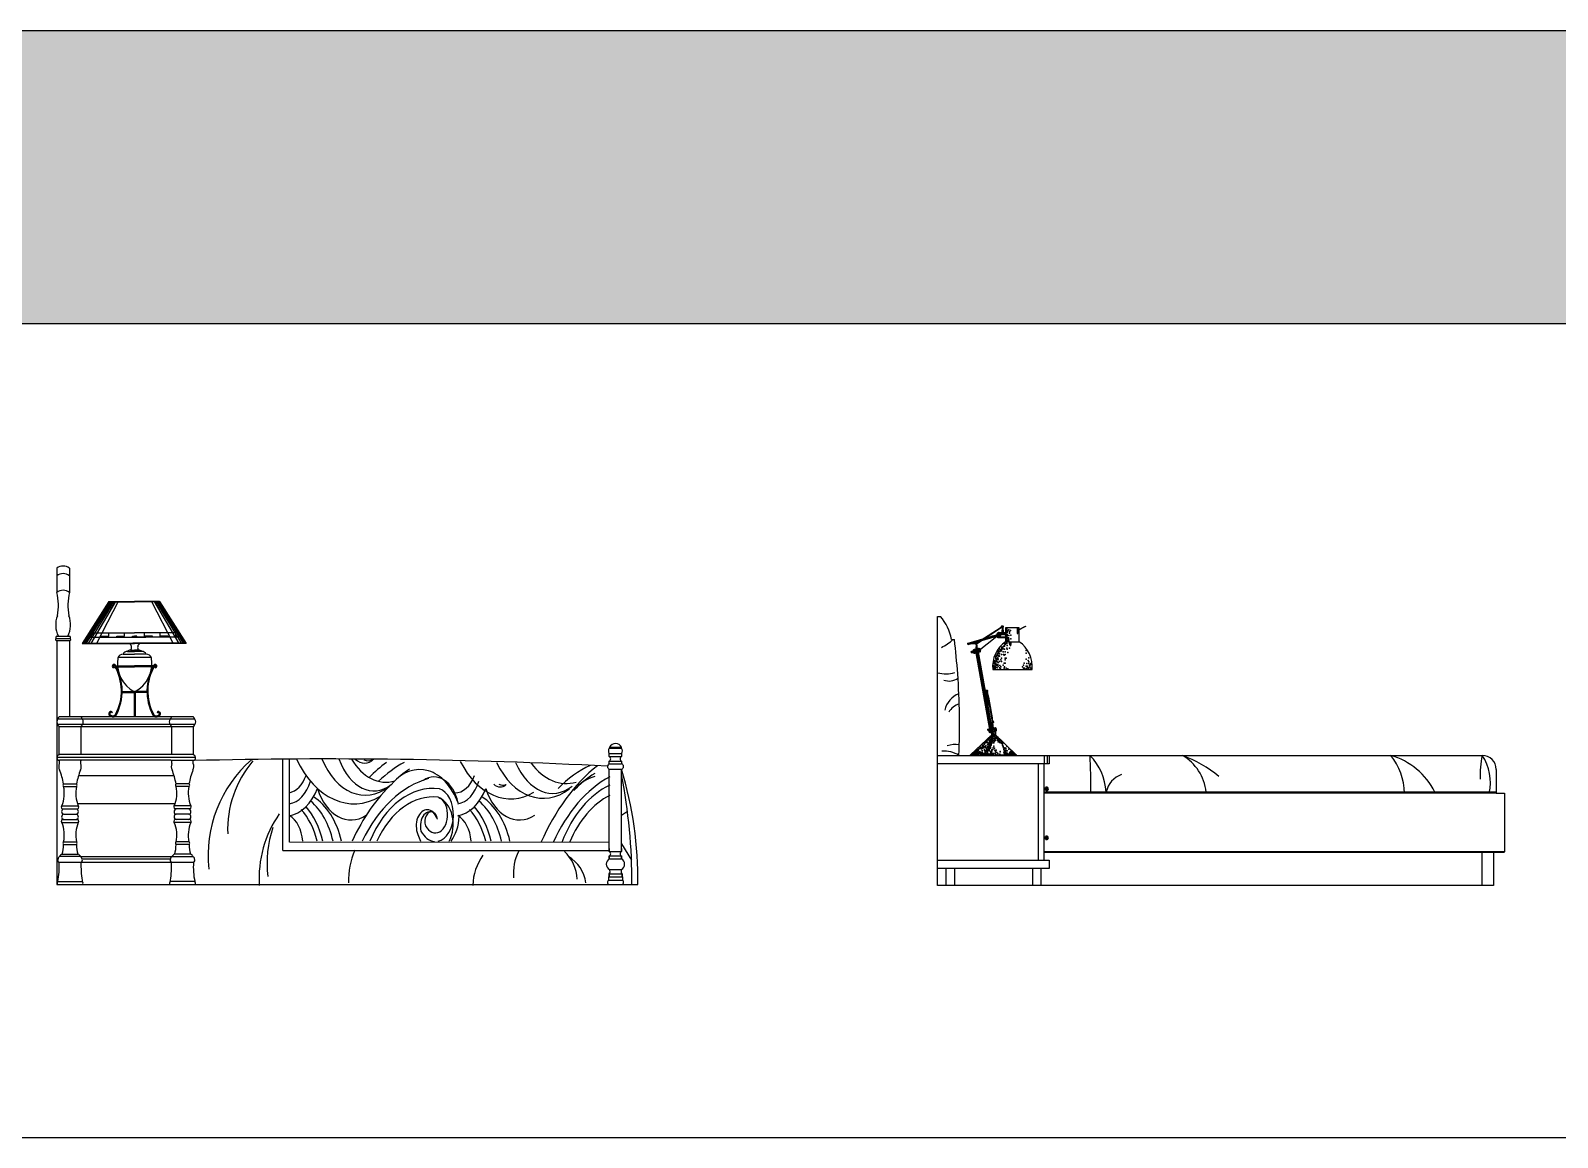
# Model space of a CAD drawing. Header units: millimetres. Extents: x 30176 to 68715, y 55479 to 72995.
# Drawn here: x 40583 to 46050, y 69034 to 72995 of the extents above; entities that cross this region are included whole.
import ezdxf

# ---------------------------------------------------------------- set-up
doc = ezdxf.new("R2010")
doc.units = ezdxf.units.MM
doc.layers.add('www.cad-blocks.net', color=7, linetype='Continuous')

# ---------------------------------------------------------------- blocks, each defined once
blk = doc.blocks.new('A$C79B75745')
for p, q in [((4.8, 1135), (4.8, 1048.2)), ((49.8, 1135), (49.8, 1048.2)), ((191.4, 1015.4), (96, 865.6)), ((191.4, 1015.4), (283.2, 1015.4)), ((372.3, 1015.4), (283.2, 1015.4)), ((372.3, 1015.4), (467.7, 865.6)), ((2.6, 883.8), (52, 883.8)), ((4.8, 891.2), (49.8, 891.2)), ((112.5, 891.6), (135.2, 891.6)), ((135.2, 891.6), (135.2, 903)), ((163.2, 891.6), (191.3, 891.6)), ((163.2, 888.1), (163.2, 891.6)), ((191.3, 891.6), (191.3, 903)), ((219.4, 891.6), (247.5, 891.6)), ((219.4, 888.1), (219.4, 891.6)), ((247.5, 891.6), (247.5, 903)), ((275.6, 891.6), (283.2, 891.6)), ((275.6, 888.1), (275.6, 891.6)), ((4.8, 874.5), (4.8, 2.6)), ((49.8, 874.5), (4.8, 874.5)), ((49.8, 874.5), (49.8, 602.6)), ((138.6, 865.6), (283.2, 865.6)), ((467.7, 865.6), (277, 865.6)), ((209.2, 781.6), (209.6, 777.8)), ((356.9, 781.6), (356.5, 777.8)), ((238.7, 694), (327.4, 694)), ((238.7, 690.2), (283.2, 690.2)), ((281.2, 693.7), (281.2, 602.6)), ((327.4, 694), (283.2, 694)), ((327.4, 690.2), (283.2, 690.2)), ((285, 693.6), (285, 602.6)), ((493.4, 602.6), (13.3, 602.6)), ((202.3, 621.2), (200.8, 617.8)), ((285, 602.6), (281.2, 602.6)), ((363.7, 621.2), (365.2, 617.8)), ((499, 594.6), (7.7, 594.6)), ((499, 575.6), (7.7, 575.6)), ((493.7, 567.6), (13, 567.6)), ((13, 467.6), (13, 567.6)), ((90.9, 567.6), (90.9, 467.6)), ((415.8, 567.6), (415.8, 467.6)), ((493.7, 467.6), (493.7, 567.6)), ((1983.8, 493.9), (1983.8, 491)), ((2026.7, 491), (2026.7, 493.9)), ((500.7, 457.6), (6, 457.6)), ((493.7, 467.6), (13, 467.6)), ((13.7, 435.9), (13.7, 447.6)), ((93.5, 447.6), (13.7, 447.6)), ((413.2, 447.6), (90.3, 447.6)), ((90.3, 435.9), (90.3, 447.6)), ((413.2, 447.6), (493.1, 447.6)), ((416.5, 435.9), (416.5, 447.6)), ((493.1, 435.9), (493.1, 447.6)), ((813.7, 124.6), (813.7, 451.6)), ((837.2, 154), (837.2, 451.7)), ((1982.8, 460.9), (1982.8, 471.8)), ((1982.8, 434.7), (1982.8, 444.8)), ((2026.7, 491), (2026.7, 491)), ((2026.7, 471.8), (2026.7, 471.8)), ((2026.7, 471.8), (2026.7, 460.9)), ((2026.7, 444.8), (2026.7, 434.7)), ((82.2, 392.6), (424.5, 392.6)), ((1982.8, 121.3), (1982.8, 415.5)), ((2026.7, 434.7), (2026.7, 434.7)), ((2026.7, 121.3), (2026.7, 415.5)), ((2026.7, 415.5), (2026.7, 415.5)), ((28.8, 363.3), (75.1, 363.3)), ((28.9, 353.5), (75, 353.5)), ((477.9, 363.3), (431.6, 363.3)), ((477.8, 353.5), (431.7, 353.5)), ((22.6, 284.6), (81.4, 284.6)), ((78.4, 292.6), (428.3, 292.6)), ((484.2, 284.6), (425.4, 284.6)), ((22.6, 224.5), (81.4, 224.5)), ((24.5, 235.1), (79.4, 235.1)), ((25.3, 273.2), (78.6, 273.2)), ((29.3, 254.2), (74.6, 254.2)), ((484.2, 224.5), (425.4, 224.5)), ((482.2, 235.1), (427.3, 235.1)), ((481.4, 273.2), (428.1, 273.2)), ((477.4, 254.2), (432.2, 254.2)), ((2047.9, 263.9), (2026.7, 250.5)), ((24, 111.3), (79.9, 111.3)), ((28.8, 145.8), (75.1, 145.8)), ((28.9, 155.6), (75, 155.6)), ((482.7, 111.3), (426.8, 111.3)), ((477.9, 145.8), (431.6, 145.8)), ((477.8, 155.6), (431.7, 155.6)), ((813.7, 124.6), (1982.8, 124.6)), ((1982.8, 153.8), (837.2, 154)), ((1982.6, 121.4), (2027, 121.4)), ((1982.8, 132.2), (1982.8, 121.3)), ((2026.7, 148.1), (2062.4, 90.6)), ((2026.7, 132.2), (2026.7, 132.2)), ((2026.7, 132.2), (2026.7, 121.3)), ((12.8, 82.6), (493.9, 82.6)), ((89.5, 102.7), (14.4, 102.7)), ((417, 102.6), (89.7, 102.6)), ((411.8, 93.9), (94.9, 93.9)), ((417.2, 102.7), (492.3, 102.7)), ((1982.8, 105.2), (2026.7, 105.2)), ((1982.8, 95.1), (1982.8, 105.2)), ((1982.8, 105.2), (1982.8, 95.1)), ((1982.8, 95.1), (2026.7, 95.1)), ((1982.8, 56.9), (2026.7, 56.9)), ((2026.7, 105.2), (2026.7, 95.1)), ((2026.7, 95.1), (2026.7, 105.2)), ((2026.7, 95.1), (2026.7, 95.1)), ((4.8, 2.6), (2085.3, 2.6)), ((8.1, 13.3), (95.9, 13.3)), ((498.7, 13.3), (410.9, 13.3)), ((1980.5, 29.9), (2029.7, 29.9)), ((1980.5, 29.9), (1980.5, 19)), ((1980.5, 19), (2029.7, 19)), ((1981.8, 40.8), (1981.8, 29.9)), ((1981.8, 40.7), (2028.4, 40.7)), ((1981.8, 29.9), (1981.8, 40.7)), ((1981.8, 2.6), (2028.4, 2.6)), ((2028.4, 40.8), (2028.4, 29.9)), ((2028.4, 29.9), (2028.4, 40.7)), ((2029.7, 29.9), (2029.7, 19))]:
    blk.add_line(p, q)
at = {"linetype": 'ByBlock', "ltscale": 5000}
for p, q in [((193.9, 1015.4), (98.2, 865.2)), ((195.7, 1015.4), (100.2, 865.6)), ((198.3, 1015.4), (102.9, 865.6)), ((201, 1015.4), (105.6, 865.6)), ((204.6, 1015.4), (109.1, 865.6)), ((209.3, 1015.4), (116.7, 865.6)), ((215.2, 1015.4), (126.8, 865.6)), ((224, 1015.4), (147.2, 865.6)), ((191.4, 1013.9), (283.2, 1013.9)), ((373.2, 1013.9), (283.2, 1013.9)), ((343.9, 1015.4), (420.8, 865.6)), ((352.8, 1015.4), (441.1, 865.6)), ((358.7, 1015.4), (451.2, 865.6)), ((363.4, 1015.4), (458.8, 865.6)), ((366.9, 1015.4), (462.4, 865.6)), ((367.9, 1015.4), (463.3, 865.6)), ((368.8, 1015.4), (464.2, 865.6)), ((369.6, 1015.4), (465, 865.6)), ((110.3, 888.1), (323.7, 888.1)), ((119.8, 903), (283.2, 903)), ((443.8, 903), (283.2, 903)), ((290.8, 891.6), (283.2, 891.6)), ((453.4, 888.1), (283.2, 888.1)), ((290.8, 888.1), (290.8, 891.6)), ((318.8, 891.6), (318.8, 903)), ((346.9, 891.6), (318.8, 891.6)), ((346.9, 888.1), (346.9, 891.6)), ((375, 891.6), (375, 903)), ((403.1, 891.6), (375, 891.6)), ((403.1, 888.1), (403.1, 891.6)), ((431.2, 891.6), (431.2, 903)), ((451.1, 891.6), (431.2, 891.6)), ((96, 865.6), (264.8, 865.6)), ((96.9, 867.1), (323.7, 867.1)), ((241.9, 827.4), (283.2, 827.4)), ((257.8, 837.3), (283.2, 837.2)), ((268.3, 841), (283.2, 840.9)), ((463.3, 867.1), (277, 867.1)), ((298, 841), (283.2, 840.9)), ((308.5, 837.3), (283.2, 837.2)), ((324.5, 827.4), (283.2, 827.4)), ((215.1, 785.7), (351, 785.7)), ((217.1, 782), (283.2, 782)), ((343, 814.9), (223.4, 814.9)), ((351, 785.7), (283.2, 785.7)), ((349, 782), (283.2, 782))]:
    blk.add_line(p, q, dxfattribs=at)
at = {"linetype": 'Continuous'}
for p, q in [((1983.8, 493.9), (2026.7, 493.9)), ((1982.6, 461), (2027, 461)), ((1982.8, 491), (2026.7, 491)), ((1982.8, 471.8), (2026.7, 471.8)), ((1982.8, 444.8), (2026.7, 444.8)), ((1982.8, 434.7), (2026.7, 434.7)), ((1982.8, 415.5), (2026.7, 415.5))]:
    blk.add_line(p, q, dxfattribs=at)
for centre, radius, start, end in [((27.3, 1105.4), 37.2, 52.7866, 127.2134), ((27.3, 1078.4), 37.2, 52.7866, 127.2134), ((27.3, 1018.6), 37.2, 52.7866, 127.2134), ((-184.3, 1002.1), 194.6, 348.909, 13.7171), ((238.9, 1002.1), 194.6, 166.2829, 191.091), ((91.8, 932), 91.2, 159.0343, 206.6025), ((-37.3, 932), 91.2, 333.3975, 20.9657), ((4.8, 879.4), 4.89, 116.4058, 269.8315), ((5.5, 886.9), 4.32, 100.1163, 227.4477), ((49, 886.9), 4.32, 312.5523, 79.8837), ((49.7, 879.4), 4.89, 270.1685, 63.5942), ((242.2, 806.9), 20.4, 90.9754, 159.1082), ((257.8, 819.5), 17.8, 90, 153.8109), ((267.2, 827.5), 13.6, 85.2699, 133.6097), ((254.8, 851.1), 17.6, 325.6014, 55.651), ((311.5, 851.1), 17.6, 124.349, 214.3986), ((299.1, 827.5), 13.6, 46.3903, 94.7301), ((308.5, 819.5), 17.8, 26.1891, 90), ((324.2, 806.9), 20.4, 20.8918, 89.0246), ((209, 784), 6.16, 32.0735, 275.454), ((209, 784), 2.42, 32.0735, 275.454), ((60.3, 695.3), 175.6, 331.461, 30.8136), ((53.4, 695.1), 185.3, 332.3858, 29.8079), ((335.9, 794.3), 114.5, 169.9962, 242.6044), ((230.5, 794.3), 114.5, 297.3956, 10.0038), ((512.7, 695.1), 185.3, 150.1921, 207.6142), ((505.8, 695.3), 175.6, 149.1864, 208.539), ((357.1, 784), 6.16, 264.546, 147.9265), ((357.1, 784), 2.42, 264.546, 147.9265), ((13.8, 599.9), 2.68, 100.7984, 164.9842), ((90.1, 599.9), 2.68, 15.0158, 79.2016), ((198.9, 613.4), 8.49, 66.2695, 227.016), ((204.5, 619.4), 16.6, 227.0772, 322.3729), ((198.9, 613.4), 4.75, 66.2695, 227.016), ((204.4, 619.2), 12.7, 226.9126, 322.2806), ((361.6, 619.4), 16.6, 217.6271, 312.9228), ((361.7, 619.2), 12.7, 217.7194, 313.0874), ((367.2, 613.4), 8.49, 312.984, 113.7305), ((367.2, 613.4), 4.75, 312.984, 113.7305), ((416.6, 599.9), 2.68, 100.7984, 164.9842), ((492.9, 599.9), 2.68, 15.0158, 79.2016), ((21.6, 585.1), 16.9, 145.6843, 214.3157), ((5.3, 600), 5.94, 293.6015, 5.9776), ((3.9, 569.5), 7.13, 4.0724, 58.2419), ((13.9, 570.3), 2.84, 182.7618, 252.4722), ((90, 570.3), 2.84, 287.5278, 357.2382), ((98.6, 600), 5.94, 174.0224, 246.3985), ((100, 569.5), 7.13, 121.7581, 175.9276), ((82.3, 585.1), 16.9, 325.6843, 34.3157), ((424.4, 585.1), 16.9, 145.6843, 214.3157), ((408.1, 600), 5.94, 293.6015, 5.9776), ((406.8, 569.5), 7.13, 4.0724, 58.2419), ((416.7, 570.3), 2.84, 182.7618, 252.4722), ((492.8, 570.3), 2.84, 287.5278, 357.2382), ((501.4, 600), 5.94, 174.0224, 246.3985), ((502.8, 569.5), 7.13, 121.7581, 175.9276), ((485.1, 585.1), 16.9, 325.6843, 34.3157), ((2005.2, 483), 24.1, 26.9048, 153.1131), ((12, 454.2), 6.86, 150.9844, 283.5611), ((14.5, 459.1), 8.6, 99.939, 190.2048), ((91.9, 454.2), 6.86, 256.4389, 283.5611), ((414.9, 454.2), 6.86, 256.4389, 283.5611), ((494.7, 454.2), 6.86, 256.4389, 29.0156), ((492.2, 459.1), 8.6, 349.7952, 80.061), ((972.6, -18856.5), 19308.7, 87.01988, 91.41999), ((997.9, 108.3), 451.5, 130.9199, 186.3371), ((993.9, 199.9), 377.6, 139.5307, 182.3713), ((1995.3, 481.4), 15.7, 142.5334, 217.4666), ((1978.2, 452.5), 9.58, 298.4959, 63.2217), ((2031.3, 452.5), 9.58, 116.7783, 241.5041), ((2015, 481.4), 15.2, 320.817, 39.183), ((39.8, 425.5), 28.2, 158.2318, 206.0757), ((-234.4, 314.8), 267.6, 10.4283, 21.5392), ((338.3, 314.8), 267.6, 158.4608, 169.5717), ((64.1, 425.5), 28.2, 333.9243, 21.7682), ((442.6, 425.5), 28.2, 158.2318, 206.0757), ((168.4, 314.8), 267.6, 10.4283, 21.5392), ((741.1, 314.8), 267.6, 158.4608, 169.5717), ((466.9, 425.5), 28.2, 333.9243, 21.7682), ((1986.8, 425.1), 10.4, 112.6267, 247.3733), ((2023.5, 425.1), 10.1, 288.7349, 71.2651), ((709.8, 18), 1375.6, 359.3557, 16.7965), ((-84.2, 329.1), 115.7, 337.3691, 12.1433), ((32.5, 358.4), 6.13, 127.3274, 233.7688), ((188.1, 329.1), 115.7, 167.8567, 202.6309), ((71.4, 358.4), 6.13, 306.2312, 52.6726), ((318.6, 329.1), 115.7, 337.3691, 12.1433), ((435.3, 358.4), 6.13, 127.3274, 233.7688), ((590.9, 329.1), 115.7, 167.8567, 202.6309), ((474.2, 358.4), 6.13, 306.2312, 52.6726), ((27.5, 279.8), 6.93, 135.6737, 288.3405), ((76.4, 279.8), 6.93, 251.6595, 44.3263), ((430.3, 279.8), 6.93, 135.6737, 288.3405), ((479.2, 279.8), 6.93, 251.6595, 44.3263), ((27.1, 229.2), 6.52, 66.395, 225.9885), ((31.4, 263.6), 9.71, 100.3775, 257.536), ((31.4, 244.7), 9.71, 102.3657, 259.7208), ((-84.2, 180), 115.7, 347.8568, 22.631), ((188.1, 180), 115.7, 157.369, 192.1432), ((72.5, 263.6), 9.71, 282.464, 79.6225), ((72.5, 244.7), 9.71, 280.2792, 77.6343), ((76.8, 229.2), 6.52, 314.0115, 113.605), ((429.9, 229.2), 6.52, 66.395, 225.9885), ((434.2, 263.6), 9.71, 100.3775, 257.536), ((434.2, 244.7), 9.71, 102.3657, 259.7208), ((318.6, 180), 115.7, 347.8568, 22.631), ((590.9, 180), 115.7, 157.369, 192.1432), ((475.3, 263.6), 9.71, 282.464, 79.6225), ((475.3, 244.7), 9.71, 280.2792, 77.6343), ((479.6, 229.2), 6.52, 314.0115, 113.605), ((1139.3, 22.9), 410.7, 145.4003, 183.2011), ((1132.8, 81.8), 375.5, 160.5681, 187.7044), ((27.1, 98.3), 13.4, 103.1108, 161.0056), ((-108.2, 147.2), 136.9, 344.8385, 359.4383), ((32.5, 150.7), 6.13, 126.2312, 232.6726), ((71.4, 150.7), 6.13, 307.3274, 53.7688), ((212.1, 147.2), 136.9, 180.5617, 195.1615), ((75.4, 95.6), 16.3, 25.1788, 74.1409), ((431.3, 95.6), 16.3, 105.8591, 154.8212), ((294.6, 147.2), 136.9, 344.8385, 359.4383), ((435.3, 150.7), 6.13, 126.2312, 232.6726), ((474.2, 150.7), 6.13, 307.3274, 53.7688), ((614.9, 147.2), 136.9, 180.5617, 195.1615), ((479.7, 98.3), 13.4, 18.9944, 76.8892), ((1334, 14.6), 285.4, 157.0677, 181.1168), ((1810.5, 43.3), 171.3, 152.9184, 185.4852), ((1720.2, 15), 147.7, 2.8942, 46.0509), ((1978.2, 112.9), 9.58, 298.4959, 63.2217), ((2031.3, 112.9), 9.58, 116.7783, 241.5041), ((14.9, 89.6), 7.35, 143.3767, 253.333), ((-254.3, 66.1), 267.6, 348.6082, 3.5152), ((19, 93.9), 9.92, 117.3364, 179.2458), ((85, 93.9), 9.92, 0.7542, 62.6636), ((498.3, 74.5), 407.3, 178.8693, 187.9694), ((89, 89.6), 7.35, 286.667, 36.6233), ((417.7, 89.6), 7.35, 143.3767, 253.333), ((421.8, 93.9), 9.92, 117.3364, 179.2458), ((8.4, 74.5), 407.3, 352.0306, 1.1307), ((487.8, 93.9), 9.92, 0.7542, 62.6636), ((761, 66.1), 267.6, 176.4848, 191.3918), ((491.8, 89.6), 7.35, 286.667, 36.6233), ((1687.3, -4.5), 193.1, 144.4215, 178.6631), ((1769.8, -9.2), 130.7, 7.9957, 59.4545), ((1994.2, 76), 22.2, 120.8991, 239.5092), ((1971.8, 49), 13.6, 322.1833, 35.056), ((2039.7, 49.5), 14.9, 150.2682, 216.1236), ((2015.1, 76), 22.4, 301.3016, 58.6984), ((13.2, 7.6), 7.67, 131.6108, 220.6454), ((358.2, 66.1), 267.6, 190.3539, 191.3918), ((90.8, 7.6), 7.67, 319.3546, 48.3892), ((416, 7.6), 7.67, 131.6108, 220.6454), ((148.5, 66.1), 267.6, 348.6082, 349.6461), ((493.6, 7.6), 7.67, 319.3546, 48.3892), ((1985.3, 11.1), 9.23, 121.1121, 247.9723), ((2024.9, 11.1), 9.23, 292.0277, 58.8879)]:
    blk.add_arc(centre, radius, start, end)
blk.add_arc((40.7, 8.7), 2023.3, 359.8247, 11.0203, dxfattribs=at)
for centre, major_axis, ratio, start_param, end_param in [((1069.3, 659.8), (0, -368), 0.68, -0.970633, 0.378107), ((1109.8, 589.2), (0, -266.9), 0.68, -1.031812, 0.476403), ((1143.1, 617.8), (-5.4, -280), 0.56205, -0.927048, 0.415009), ((1182.8, 608.3), (0, 239.2), 0.68, 2.282983, 3.339184), ((1106.5, 526.4), (0, 89), 0.68, 2.560577, 3.726131), ((1119.1, 530.1), (0, -84.1), 0.68, 6.008353, 6.647252), ((1370.6, -142.7), (0, 642.5), 0.68, 6.721772, 6.887077), ((1123.5, 488.2), (0, 43.4), 0.68, 3.732151, 3.772865), ((1390.3, -144), (0, -620.1), 0.68, 3.484329, 3.728616), ((1629.9, 641), (0, -331.2), 0.68, 5.353628, 6.661293), ((1746.4, 612), (0, -300.3), 0.68, -0.959029, 0.476403), ((1783.8, 644.2), (-6, -315), 0.56205, -0.853074, 0.415009), ((1828.6, 633.5), (0, 269.1), 0.68, 2.386714, 3.339184), ((826.8, 447), (0, 116.5), 0.68, 3.272942, 4.229533), ((1303.8, 183.2), (0, 231.3), 0.68, 5.218121, 6.949396), ((1388.7, -5.8), (0, 457.5), 0.68, 0.398953, 0.625379), ((1355.7, 255.6), (0, 132.2), 0.68, 5.021624, 6.723255), ((1429.7, 447), (0, 116.5), 0.68, 3.14258, 4.229533), ((2201.8, -286.7), (0, 811.7), 0.68, 0.494026, 0.997084), ((2061.9, -233.7), (0, -697.6), 0.68, 3.458078, 3.728616), ((2060.1, -78.2), (0, 514.7), 0.68, 0.378672, 0.625379), ((1964.6, 134.4), (0, 260.2), 0.68, 6.475719, 6.949396), ((829.5, 423.7), (0, 132.1), 0.68, 3.227058, 4.318474), ((823.8, 439.9), (0, 191.7), 0.68, 3.244645, 4.205018), ((1058.1, 429.1), (0, 195.3), 0.68, 2.006169, 3.565187), ((1469.6, -244), (0, 721.5), 0.68, 0.565948, 0.979724), ((1404.7, -160.8), (0, 552.1), 0.68, 0.184213, 0.954936), ((1353, -43.3), (0, 390.2), 0.68, 6.20013, 7.311536), ((1359.9, 252.6), (0, 95.5), 0.68, 3.290129, 6.054641), ((1432.4, 423.7), (0, 132.1), 0.68, 3.227058, 4.318474), ((1426.7, 439.9), (0, 191.7), 0.68, 3.244645, 4.205018), ((1661, 429.1), (0, 195.3), 0.68, 2.006169, 3.565187), ((1592.4, 416), (0, 64.1), 0.68, 2.579845, 3.662057), ((1601.4, 418.8), (0, -60.6), 0.68, 5.945786, 6.559765), ((786.4, 72.4), (0, -265), 0.68, 1.900046, 2.479658), ((823.3, 72.4), (0, -265), 0.68, 1.900046, 2.614747), ((853.6, 72.4), (0, -265), 0.68, 1.900046, 2.742661), ((1353.6, -44.2), (0, -360.8), 0.68, 3.075003, 4.117015), ((1359.9, 252.6), (0, 64.8), 0.68, 2.22689, 6.054641), ((1358.2, 218.4), (0, 96.6), 0.68, 4.037894, 6.038302), ((1389.3, 72.4), (0, -265), 0.68, 1.900046, 2.479658), ((1426.2, 72.4), (0, -265), 0.68, 1.900046, 2.614747), ((1456.5, 72.4), (0, -265), 0.68, 1.900046, 2.742661), ((2074.2, -62), (0, -405.9), 0.68, 3.473503, 4.151671), ((809.5, 145.9), (0, 111.7), 0.68, 4.821745, 5.895886), ((769.1, 62.9), (0, -265), 0.68, 1.938265, 2.479658), ((1330.8, 212.6), (0, -57.9), 0.68, 2.045117, 5.273507), ((1341, 212.1), (0, -51.1), 0.68, 2.582075, 5.068587), ((1345.2, 229.1), (0, -33.7), 0.68, 1.805856, 5.207551), ((1355.7, 255.6), (0, 132.2), 0.68, 3.883457, 4.643956), ((1412.4, 145.9), (0, 111.7), 0.68, 4.821745, 5.895886), ((1372, 62.9), (0, -265), 0.68, 1.938265, 2.479658), ((1358.2, 218.4), (0, 96.6), 0.68, 1.959527, 2.245291), ((1359.9, 252.6), (0, 95.5), 0.68, 2.22689, 3.089218)]:
    blk.add_ellipse(centre, major_axis=major_axis, ratio=ratio, start_param=start_param, end_param=end_param)
for centre, major_axis, start_param, end_param in [((2131.8, -193.2), (0, 621.1), 0.356615, 0.977972), ((2073.5, -61), (0, 439), 6.586764, 7.342576)]:
    blk.add_ellipse(centre, major_axis=major_axis, ratio=0.68, start_param=start_param, end_param=end_param, dxfattribs=at)
blk = doc.blocks.new('A$C124C22F8')
for p, q in [((0, 0), (0, 962)), ((0, 962), (10, 962)), ((50, 880), (60, 880)), ((108.9, 866.3), (210.9, 896.7)), ((110, 861.4), (211.5, 891.8)), ((113.5, 866.2), (210.8, 895.7)), ((138.2, 866.3), (227.5, 923.3)), ((139.3, 863.9), (227.7, 922.2)), ((143.4, 837.3), (211.7, 891.4)), ((216, 893.4), (219.2, 898.5)), ((216.4, 893.2), (216, 893.4)), ((219.5, 898.2), (216.4, 893.2)), ((218, 886.6), (243.6, 886.6)), ((218.4, 904.6), (243.6, 904.6)), ((219.2, 898.5), (219.6, 898.2)), ((234.2, 927.8), (228.9, 927)), ((229.1, 927.1), (229.1, 927)), ((229.2, 922.3), (234.7, 923.3)), ((229.6, 926.9), (234.6, 927.7)), ((230, 926.6), (235, 927.4)), ((230.2, 922.8), (235.2, 923.8)), ((231.4, 922.6), (230.3, 904.5)), ((230.6, 925.9), (235.6, 926.7)), ((231.8, 922.8), (230.8, 904.6)), ((231.4, 927.4), (231.4, 927.4)), ((232.4, 922.9), (232, 904.6)), ((233.9, 923.1), (235, 904.4)), ((234.2, 923.2), (235.3, 904.6)), ((292.3, 921.3), (243.6, 921.3)), ((243.6, 921.3), (243.6, 871.5)), ((285.3, 921), (285.6, 921.3)), ((285.3, 920), (286.6, 921.3)), ((285.3, 919.1), (287.5, 921.3)), ((285.3, 921.3), (285.3, 901.6)), ((285.3, 918.1), (287.6, 920.3)), ((285.3, 917.1), (287.6, 919.3)), ((285.3, 916.1), (287.6, 918.3)), ((285.3, 915.2), (287.6, 917.4)), ((285.3, 914.2), (287.6, 916.4)), ((285.3, 913.2), (287.6, 915.4)), ((285.3, 912.2), (287.6, 914.4)), ((285.3, 911.3), (287.6, 913.5)), ((285.3, 910.3), (287.6, 912.5)), ((285.3, 909.3), (287.6, 911.5)), ((285.3, 908.3), (287.6, 910.5)), ((285.3, 907.3), (287.6, 909.6)), ((285.3, 906.4), (287.6, 908.6)), ((285.3, 905.4), (287.6, 907.6)), ((285.3, 904.4), (287.6, 906.6)), ((285.3, 903.4), (287.6, 905.6)), ((285.3, 902.5), (287.6, 904.7)), ((285.3, 901.6), (287.6, 901.6)), ((285.5, 901.6), (287.6, 903.7)), ((286.4, 901.6), (287.6, 902.7)), ((287.4, 901.6), (287.6, 901.7)), ((287.6, 912.9), (314.8, 926.8)), ((314.8, 926.2), (287.6, 912.3)), ((287.6, 901.6), (287.6, 921.3)), ((290.9, 921.3), (290.9, 871.5)), ((292.3, 871.5), (292.3, 921.3)), ((314.8, 926.8), (314.8, 926.2)), ((108.6, 866.3), (113.3, 866.3)), ((113.5, 863.4), (108.9, 863.3)), ((120.8, 833.6), (126.2, 833.6)), ((121.1, 836.9), (125.4, 836.9)), ((121.6, 833.8), (126.1, 833.8)), ((121.7, 836.6), (125.4, 836.6)), ((122.1, 836.2), (125.4, 836.2)), ((122.4, 835.5), (125.5, 835.5)), ((129.2, 838.5), (129.6, 838.8)), ((131.3, 835), (129.2, 838.5)), ((129.6, 838.8), (131.7, 835.3)), ((148.4, 847.3), (129.9, 843.1)), ((131.7, 835.3), (131.3, 835)), ((131.6, 830.5), (150.6, 835.3)), ((136.2, 863.1), (138.1, 863.2)), ((138.1, 866.4), (136.5, 866.3)), ((136.7, 831.8), (185.3, 558)), ((137.9, 863.1), (136.8, 844.6)), ((138.2, 863.2), (137.1, 844.8)), ((137.8, 832.1), (186.3, 558.8)), ((138.6, 863.6), (138, 844.9)), ((138.9, 832.3), (187.3, 559.2)), ((139, 863.9), (141.2, 845.7)), ((139.3, 863.9), (141.4, 845.7)), ((142.9, 833.3), (191.4, 560.1)), ((144.1, 833.7), (192.7, 560.4)), ((144.9, 833.9), (193.4, 560.6)), ((145.3, 834), (193.9, 560.7)), ((243.6, 871.5), (292.3, 871.5)), ((197.5, 772.1), (338.4, 772.1)), ((178.2, 697.4), (169.6, 697.4)), ((177.7, 697.2), (169.6, 697.2)), ((177.4, 696.9), (169.7, 696.9)), ((177, 696.3), (169.8, 696.3)), ((177.9, 694.3), (170.1, 694.3)), ((178.5, 694.1), (170.2, 694.1)), ((176, 690.2), (178.7, 692.9)), ((176.9, 685.3), (179.7, 688.1)), ((177.8, 680.3), (180.8, 683.3)), ((178.7, 675.3), (181.8, 678.4)), ((179.6, 670.4), (182.8, 673.6)), ((180.6, 665.4), (183.8, 668.7)), ((181.5, 660.5), (184.8, 663.8)), ((182.4, 655.6), (185.8, 658.9)), ((183.3, 650.6), (186.7, 654)), ((184.2, 645.7), (187.7, 649.1)), ((185.2, 640.8), (188.6, 644.2)), ((186.1, 635.8), (189.5, 639.3)), ((187.1, 630.9), (190.4, 634.3)), ((188, 626), (191.3, 629.3)), ((189, 621.1), (192.2, 624.3)), ((189.9, 616.2), (193, 619.3)), ((190.9, 611.3), (193.9, 614.3)), ((191.8, 606.4), (194.7, 609.3)), ((192.8, 601.5), (195.5, 604.2)), ((179.8, 555.3), (183.4, 555.3)), ((180.1, 558.6), (185.2, 558.6)), ((180.6, 555.6), (183.5, 555.6)), ((180.7, 558.4), (185.2, 558.4)), ((181.1, 557.9), (185.2, 557.9)), ((181.3, 557.2), (184.5, 557.2)), ((186.2, 553.2), (186.4, 553.7)), ((190.1, 551.8), (186.2, 553.2)), ((186.4, 553.7), (190.3, 552.3)), ((206.1, 563.5), (187.6, 559.2)), ((189.3, 546.6), (208.3, 551.5)), ((190.3, 552.3), (190.1, 551.8)), ((193.8, 596.6), (196.3, 599.1)), ((195.5, 581.1), (194.5, 560.8)), ((194.5, 539.1), (194.5, 548)), ((194.7, 591.7), (197.1, 594.1)), ((199.8, 585.8), (195.1, 584.4)), ((195.5, 584.4), (200, 585.8)), ((195.7, 586.8), (197.9, 589)), ((195.7, 581.2), (200.6, 582.7)), ((195.8, 584.3), (200.3, 585.6)), ((196.2, 581.5), (200.7, 582.9)), ((196.3, 583.9), (200.8, 585.3)), ((196.6, 583.3), (201.1, 584.7)), ((197, 581.6), (199.1, 561.9)), ((207.7, 539.1), (207.7, 551.4)), ((194.5, 539.1), (118.2, 467.2)), ((194.5, 539.1), (207.7, 539.1)), ((281.8, 467.2), (207.7, 539.1)), ((0, 435), (0, 465)), ((0, 465), (400, 465)), ((117.1, 466.1), (117.1, 465)), ((117.1, 465), (282.9, 465)), ((118.2, 467.2), (281.8, 467.2)), ((282.9, 465), (282.9, 466.1)), ((382.7, 435), (382.7, 465)), ((392.1, 465), (392.1, 435)), ((400, 465), (1950, 465)), ((400, 465), (400, 435)), ((400, 435), (0, 435)), ((360, 435), (360, 90)), ((380, 435), (380, 90)), ((2000, 415), (2000, 330)), ((380, 349), (390, 349)), ((390, 341), (380, 341)), ((2000, 334), (380, 334)), ((2000, 330), (380, 330)), ((387.1, 349), (390, 352)), ((390, 338), (387.1, 341)), ((390, 349), (390, 341)), ((2000, 330), (2030, 330)), ((2030, 330), (2030, 120)), ((380, 174), (390, 174)), ((390, 166), (380, 166)), ((387.1, 174), (390, 177)), ((390, 163), (387.1, 166)), ((390, 174), (390, 166)), ((1990, 120), (380, 120)), ((2030, 117), (380, 117)), ((1950, 0), (1950, 120)), ((2030, 120), (1990, 120)), ((1990, 120), (1990, 0)), ((0, 90), (400, 90)), ((400, 60), (0, 60)), ((30, 60), (30, 0)), ((60, 60), (60, 0)), ((340, 60), (340, 0)), ((370, 60), (370, 0)), ((400, 90), (400, 60)), ((1990, 0), (0, 0))]:
    blk.add_line(p, q)
for centre in [(390, 345), (390, 170)]:
    blk.add_circle(centre, 4)
for centre, radius, start, end in [((-117.9, 848.8), 170.8, 10.5102, 41.4965), ((-37.8, 970.7), 129.8, 293.2698, 315.6696), ((-2467.4, 570.9), 2546.2, 4.1826, 6.9736), ((198.3, 891.4), 3.33, 134.3613, 242.9193), ((199.6, 891.7), 3.69, 141.8466, 236.0544), ((220.2, 895.4), 9.4, 103.1956, 244.8092), ((219.9, 895.2), 7.99, 103.2937, 240.9441), ((218, 892.1), 5.52, 250.7967, 280.4927), ((212.7, 895.7), 7.62, 311.2552, 44.5755), ((218.4, 892.8), 11.8, 63.9209, 91.7064), ((218.4, 897.9), 5.03, 74.78, 93.9091), ((216.8, 896.2), 9.8, 282.9119, 46.5653), ((229.5, 924.7), 2.44, 113.0446, 254.6581), ((229.4, 924.6), 2.08, 113.1426, 250.793), ((229, 925.6), 1.38, 50.4535, 109.7189), ((228.9, 925.3), 1.31, 84.629, 103.758), ((227.9, 924.5), 1.66, 315.8031, 60.4731), ((229.1, 923.8), 1.44, 260.6456, 290.3416), ((228.5, 924.7), 2.49, 295.9717, 55.8772), ((233.4, 925.5), 2.48, 301.136, 71.7859), ((109, 864.9), 1.57, 115.5107, 257.1243), ((109, 864.9), 1.34, 119.3758, 257.0263), ((121.3, 1166), 300.4, 267.4845, 273.2957), ((124.9, 772.5), 92.4, 81.4256, 100.351), ((108.7, 865.4), 0.923, 79.8272, 109.5232), ((108.8, 864.4), 0.842, 266.4108, 285.5399), ((108.8, 864.2), 0.891, 260.4499, 319.7154), ((108.4, 864.8), 1.6, 314.2916, 74.1972), ((112.7, 864.8), 1.6, 298.383, 69.0328), ((112.7, 864.8), 1.6, 298.383, 338.0202), ((121.3, 835.2), 1.71, 102.5883, 244.2019), ((121.3, 835.2), 1.46, 102.6863, 240.3367), ((120.9, 834.6), 1.01, 250.1893, 279.8854), ((121.1, 835.9), 0.971, 39.9972, 99.2627), ((121, 835.7), 0.919, 74.1727, 93.3018), ((120.1, 835.3), 1.39, 311.8701, 45.6629), ((120.6, 835.3), 1.75, 285.5154, 45.421), ((131.9, 836.9), 6.59, 116.914, 258.5276), ((131.8, 836.7), 5.61, 117.012, 254.6625), ((130.5, 839.4), 3.74, 54.3229, 113.5884), ((130.3, 838.3), 3.53, 88.4984, 107.6275), ((127.2, 836), 5.56, 317.0855, 61.4366), ((131, 834.3), 3.87, 264.5151, 294.2111), ((129.3, 836.6), 6.72, 299.8411, 59.7467), ((137.3, 864.6), 2.02, 121.5333, 227.8544), ((136.3, 864.1), 1.01, 251.4881, 281.1842), ((135.2, 864.7), 1.51, 309.2421, 43.4847), ((136.4, 865.6), 0.757, 32.2122, 104.9162), ((134.8, 865), 2.5, 311.3516, 24.7861), ((136.7, 864.8), 2.14, 310.7011, 49.2989), ((137.7, 813), 12, 35.5827, 78.9702), ((136.5, 811), 13.8, 36.7235, 74.9555), ((146.6, 840.8), 4.72, 155.8582, 227.8394), ((146.8, 840.8), 6.69, 35.4072, 75.6553), ((146.8, 840.8), 6.69, 305.0055, 346.5198), ((146.6, 842.9), 7.02, 327.7271, 16.9639), ((147.3, 843), 7.02, 327.6688, 16.9176), ((304.6, 782.8), 107.7, 124.5412, 185.7276), ((231.2, 782.8), 107.7, 354.2724, 55.4588), ((29.4, 860.4), 103.8, 253.5536, 287.9968), ((41.2, 787.4), 56.3, 250.425, 304.5939), ((-2467.4, 570.9), 2546.2, 357.6172, 4.1826), ((106.2, 608.7), 82.7, 111.2724, 167.184), ((5351.5, 1621.6), 5258.6, 190.1588, 191.3717), ((178.7, 695.8), 1.75, 134.579, 254.4846), ((178.2, 696.4), 0.971, 80.7373, 140.0028), ((178.3, 696.2), 0.919, 86.6982, 105.8273), ((178.4, 695.1), 1.01, 260.1146, 289.8107), ((178, 695.7), 1.71, 295.7981, 77.4117), ((178.1, 695.7), 1.46, 299.6633, 77.3137), ((-1272.2, 371.3), 1486.1, 8.2838, 12.5466), ((93.6, 590.4), 60.9, 105.2155, 151.6627), ((180.3, 556.9), 1.71, 102.5883, 244.2019), ((180.2, 556.9), 1.46, 102.6863, 240.3367), ((179.9, 556.3), 1.01, 250.1893, 279.8854), ((180.1, 557.6), 0.971, 39.9972, 99.2627), ((180, 557.4), 0.919, 74.1727, 93.3018), ((179.1, 557.1), 1.39, 311.8701, 45.6629), ((179.6, 557), 1.75, 285.5154, 45.421), ((189.6, 553.1), 6.59, 116.914, 258.5276), ((189.5, 552.9), 5.61, 117.012, 254.6625), ((188.1, 555.5), 3.74, 54.3229, 113.5884), ((168.1, 576.7), 23.6, 322.5257, 356.2633), ((167.3, 576.9), 24.7, 322.5414, 353.2812), ((188, 554.5), 3.53, 88.4984, 107.6275), ((184.9, 552.2), 5.56, 317.0855, 61.4366), ((188.7, 550.5), 3.87, 264.5151, 294.2111), ((186.9, 552.8), 6.72, 299.8411, 59.7467), ((195.7, 582.8), 1.71, 120.5493, 262.1629), ((195.7, 582.8), 1.46, 120.6474, 258.2978), ((195.3, 583.5), 0.971, 57.9583, 117.2237), ((195.3, 583.2), 0.919, 92.1337, 111.2628), ((194.4, 582.6), 1.47, 316.9492, 57.8884), ((195.5, 582.1), 1.01, 268.1504, 297.8464), ((195, 582.7), 1.75, 303.4765, 63.382), ((199.5, 584.1), 1.74, 308.6408, 79.2907), ((204.4, 557), 6.69, 305.0055, 75.6553), ((64.3, 419.3), 84.9, 80.7731, 110.585), ((21.8, 373.9), 106.4, 58.9632, 93.3144), ((118.2, 466.1), 1.11, 90, 180), ((281.8, 466.1), 1.11, 0, 90), ((-1122, 366.7), 1670.6, 358.8801, 3.375), ((398, 321.3), 206, 3.5443, 44.2346), ((705, 14.5), 482, 51.1586, 69.1463), ((788, 314.7), 174.5, 6.3384, 59.4658), ((1550.1, 216.4), 258.9, 27.0056, 73.7555), ((1446.4, 324.3), 225.4, 1.4403, 38.6149), ((2268.7, 395.2), 326.3, 167.6533, 182.7628), ((1950, 415), 50, 0, 90), ((1810.2, 369.7), 169.2, 346.4302, 34.2854), ((687.2, 315.8), 85.5, 109.2631, 167.6798), ((390, 345), 7, 0, 90), ((390, 345), 4, 270, 90), ((390, 345), 7, 270, 0), ((390, 170), 7, 0, 90), ((390, 170), 4, 270, 90), ((390, 170), 7, 270, 0)]:
    blk.add_arc(centre, radius, start, end)
for points in [[(216.1, 888.2), (216.6, 888.1), (217.3, 888.2), (218.7, 888.3), (219.7, 888.7), (221.1, 890.1), (221.8, 890.8), (222.9, 892.6), (223.4, 893.6), (223.8, 895.9), (223.6, 897.2), (223.3, 898.8), (222.8, 899.8), (222, 901.2), (221.5, 901.8), (220.6, 902.5), (220.2, 902.7), (219.8, 902.8), (219.8, 902.8), (219.8, 902.8), (219.8, 902.8)], [(228.7, 922.7), (228.9, 922.7), (229, 922.7), (229.4, 922.8), (229.6, 923), (229.9, 923.4), (230.1, 923.6), (230.3, 924.1), (230.4, 924.4), (230.4, 925), (230.3, 925.3), (230.1, 925.7), (229.9, 925.9), (229.7, 926.3), (229.5, 926.4), (229.3, 926.5), (229.2, 926.6), (229, 926.6), (229, 926.6), (229, 926.6), (229, 926.6)], [(108.4, 866.1), (108.4, 866.1), (108.6, 866.1), (108.8, 866.1), (109, 866), (109.2, 865.8), (109.3, 865.6), (109.5, 865.3), (109.6, 865.2), (109.6, 864.8), (109.6, 864.6), (109.6, 864.3), (109.5, 864.1), (109.4, 863.9), (109.3, 863.8), (109.1, 863.7), (109.1, 863.7), (109, 863.6), (109, 863.6), (109, 863.6), (109, 863.6)], [(120.6, 833.9), (120.7, 833.9), (120.8, 833.9), (121, 833.9), (121.2, 834), (121.5, 834.2), (121.6, 834.4), (121.8, 834.7), (121.9, 834.9), (122, 835.3), (122, 835.5), (121.9, 835.8), (121.8, 836), (121.7, 836.3), (121.6, 836.4), (121.4, 836.5), (121.3, 836.5), (121.3, 836.5), (121.3, 836.5), (121.3, 836.5), (121.3, 836.5)], [(130.3, 831.3), (130.8, 831.4), (131.2, 831.5), (132.1, 831.8), (132.7, 832.3), (133.5, 833.4), (133.8, 834), (134.3, 835.4), (134.4, 836.2), (134.3, 837.9), (134, 838.7), (133.5, 839.7), (133, 840.3), (132.3, 841.2), (131.8, 841.5), (131.1, 841.8), (130.8, 841.9), (130.5, 841.9), (130.5, 841.9), (130.5, 841.9), (130.4, 841.9)], [(178.8, 694.4), (178.7, 694.4), (178.6, 694.4), (178.3, 694.4), (178.1, 694.5), (177.8, 694.7), (177.7, 694.9), (177.5, 695.2), (177.4, 695.4), (177.4, 695.8), (177.4, 696), (177.4, 696.3), (177.5, 696.5), (177.7, 696.8), (177.7, 696.9), (177.9, 697), (178, 697), (178.1, 697.1), (178.1, 697.1), (178.1, 697.1), (178.1, 697.1)], [(179.5, 555.6), (179.6, 555.6), (179.7, 555.6), (180, 555.6), (180.2, 555.7), (180.4, 555.9), (180.6, 556.1), (180.8, 556.4), (180.9, 556.6), (180.9, 557), (180.9, 557.2), (180.9, 557.5), (180.8, 557.7), (180.6, 558), (180.5, 558.1), (180.4, 558.2), (180.3, 558.2), (180.2, 558.3), (180.2, 558.3), (180.2, 558.3), (180.2, 558.3)], [(188, 547.5), (188.4, 547.5), (188.8, 547.7), (189.8, 548), (190.4, 548.5), (191.1, 549.6), (191.5, 550.2), (191.9, 551.6), (192.1, 552.4), (192, 554), (191.7, 554.8), (191.2, 555.9), (190.7, 556.5), (189.9, 557.3), (189.5, 557.7), (188.7, 558), (188.4, 558), (188.1, 558), (188.1, 558), (188.1, 558), (188.1, 558)], [(195.4, 581.4), (195.5, 581.4), (195.6, 581.4), (195.8, 581.5), (196, 581.7), (196.2, 582), (196.2, 582.1), (196.3, 582.5), (196.4, 582.7), (196.3, 583.1), (196.2, 583.3), (196.1, 583.6), (195.9, 583.7), (195.7, 584), (195.6, 584), (195.4, 584.1), (195.3, 584.1), (195.2, 584.1), (195.2, 584.1), (195.2, 584.1), (195.2, 584.1)]]:
    blk.add_open_spline(points, degree=3, knots=[3.294068, 3.294068, 3.294068, 3.294068, 3.647859, 3.647859, 4.043866, 4.043866, 4.439873, 4.439873, 4.83588, 4.83588, 5.231886, 5.231886, 5.627893, 5.627893, 6.0239, 6.0239, 6.283185, 6.283185, 6.283185, 6.295262, 6.295262, 6.295262, 6.295262])
for p in [(221.9, 886.9), (222.6, 887.3), (223.3, 887.2), (223.8, 903.8), (223.8, 888.1), (224.5, 886.9), (224.6, 887.3), (225.4, 903.7), (225.6, 886.9), (226.1, 903.7), (226.4, 902.5), (226.8, 888), (226.8, 887), (226.9, 901.6), (227.1, 898.7), (227.3, 903.8), (227.3, 887.3), (227.6, 902.6), (227.9, 901.2), (228.4, 887.4), (228.8, 898.3), (228.8, 887.7), (228.9, 901), (229.5, 903.8), (229.9, 901.7), (231, 903.7), (231.5, 901.6), (231.5, 886.9), (231.6, 898.1), (231.9, 887.7), (232.3, 886.6), (232.7, 886.8), (233, 887), (233.4, 903.4), (233.5, 902), (234.1, 898.3), (234.9, 902), (235, 903.6), (235, 899), (235.4, 887.6), (235.7, 903.8), (236.5, 886.8), (236.6, 888.2), (236.9, 897.4), (237, 903.8), (237.1, 901.8), (237.4, 887.2), (238.6, 887.7), (238.8, 899.4), (239.2, 887.2), (239.6, 887.8), (239.8, 903.4), (240, 901.3), (240.2, 897.7), (240.6, 886.9), (241.3, 887.7), (242, 904), (242, 888.2), (242.3, 901.8), (242.5, 904), (242.7, 888.4), (242.7, 887.8), (242.8, 897.3), (242.9, 902.4), (243.1, 899.1), (243.3, 902.8), (245.7, 899.1), (245.7, 882.2), (245.7, 878.4), (247.6, 919.8), (247.6, 916.1), (247.6, 914.2), (247.6, 914.2), (247.6, 910.4), (247.6, 904.8), (247.6, 893.5), (247.6, 889.7), (247.6, 889.7), (247.6, 884), (247.6, 878.4), (247.6, 876.5), (249.5, 906.6), (249.5, 904.8), (249.5, 897.2), (249.5, 893.5), (249.5, 887.8), (249.5, 884), (251.4, 910.4), (251.4, 884), (251.4, 876.5), (253.3, 885.9), (253.3, 880.3), (255.2, 914.2), (255.2, 893.5), (255.2, 880.3), (257, 906.6), (257, 902.9), (260.8, 912.3), (262.7, 895.3), (262.7, 882.2), (131.9, 843), (132.6, 843.3), (132.7, 842.9), (132.9, 843.1), (133.2, 842.9), (133.6, 843.4), (133.7, 842.8), (133.8, 831.2), (133.9, 843.2), (134.2, 843.2), (134.4, 842.5), (134.5, 841.4), (134.6, 844.1), (134.6, 841.9), (134.6, 831.8), (134.6, 831.6), (134.7, 843.6), (135.2, 843.7), (135.2, 841.6), (135.2, 832.7), (135.2, 831.8), (135.5, 844), (135.5, 843.2), (135.6, 842.5), (135.6, 840.9), (135.6, 833.4), (135.7, 832), (135.9, 843.8), (135.9, 832.1), (136.4, 844), (136.6, 833.7), (136.7, 842.6), (136.7, 841.9), (136.7, 841.3), (136.8, 843.4), (136.9, 844.5), (136.9, 832.4), (137.2, 844.2), (137.3, 834.1), (137.8, 844.6), (137.8, 832.4), (137.9, 844.2), (138.2, 842.4), (138.2, 833.2), (138.2, 832.4), (138.4, 843.3), (138.4, 833.1), (138.7, 844.3), (138.7, 833), (139.3, 835.3), (139.3, 833.1), (139.4, 841.3), (139.4, 834.5), (139.6, 844.6), (139.6, 842.9), (139.8, 844.6), (140, 832.7), (140.1, 844.9), (140.1, 843.7), (140.6, 833.4), (140.7, 844.4), (140.8, 834.7), (140.9, 833.4), (141, 844.9), (141.2, 845.2), (141.2, 833.9), (141.3, 844.9), (141.3, 833.4), (141.4, 842.3), (141.5, 843.4), (141.5, 833.6), (141.5, 833), (141.8, 844.2), (141.8, 833.9), (142, 845.2), (142.2, 845), (142.2, 833.8), (142.5, 835.4), (142.7, 845.8), (143.1, 845.7), (143.2, 845.5), (143.3, 845.2), (143.4, 834.2), (143.6, 844.7), (143.6, 844), (143.7, 834.4), (143.8, 845.9), (144.1, 835.6), (144.2, 845.9), (144.4, 845.6), (144.4, 835), (144.5, 844), (144.7, 845), (144.8, 846.2), (144.9, 834.5), (145.1, 834.8), (145.3, 846.2), (145.4, 845.2), (145.5, 846.2), (145.6, 846.1), (145.8, 836.4), (146.1, 835.3), (146.2, 846.5), (146.3, 835.3), (146.4, 846.5), (146.9, 846.3), (146.9, 846.2), (146.9, 835.4), (147.4, 835.3), (147.5, 836.3), (147.6, 846.5), (147.7, 846.5), (147.7, 845.9), (147.7, 836), (148, 846.8), (148.2, 847.1), (148.4, 846.8), (148.7, 835.3), (148.9, 836.8), (149, 846.5), (149, 846.2), (149, 835.7), (149.5, 846.4), (149.9, 837.4), (149.9, 835.7), (150, 836.6), (150.6, 835.4), (150.7, 836.3), (151.5, 835.7), (152.4, 836.6), (211.8, 821.9), (213.7, 827.5), (215.5, 831.3), (215.5, 823.7), (217.4, 836.9), (217.4, 833.2), (217.4, 823.7), (219.3, 838.8), (219.3, 831.3), (219.3, 823.7), (221.2, 829.4), (223.1, 844.5), (223.1, 836.9), (223.1, 836.9), (225, 842.6), (226.9, 838.8), (228.7, 852), (228.7, 838.8), (228.7, 825.6), (230.6, 848.2), (230.6, 844.5), (232.5, 852), (232.5, 852), (234.4, 853.9), (234.4, 846.4), (234.4, 835), (236.3, 825.6), (236.3, 825.6), (238.2, 857.7), (238.2, 855.8), (238.2, 823.7), (240.1, 865.2), (240.1, 855.8), (240.1, 844.5), (241.9, 863.3), (241.9, 861.4), (241.9, 835), (241.9, 825.6), (245.7, 872.7), (245.7, 869), (245.7, 865.2), (247.6, 865.2), (247.6, 848.2), (249.5, 857.7), (249.5, 844.5), (251.4, 872.7), (251.4, 833.2), (253.3, 870.8), (255.2, 874.6), (257, 865.2), (257, 848.2), (258.9, 861.4), (260.8, 857.7), (262.7, 867.1), (262.7, 863.3), (317.4, 840.7), (317.4, 831.3), (200.5, 797.4), (200.5, 797.4), (200.5, 786.1), (200.5, 778.5), (202.3, 784.2), (202.3, 780.4), (202.3, 776.6), (204.2, 803), (204.2, 799.2), (204.2, 793.6), (206.1, 799.2), (206.1, 795.5), (206.1, 795.5), (206.1, 793.6), (206.1, 789.8), (206.1, 784.2), (206.1, 778.5), (206.1, 778.5), (206.1, 774.8), (208, 820), (208, 818.1), (208, 814.3), (208, 812.4), (208, 810.6), (208, 793.6), (208, 780.4), (209.9, 806.8), (209.9, 806.8), (209.9, 804.9), (209.9, 801.1), (209.9, 789.8), (211.8, 820), (211.8, 810.6), (211.8, 810.6), (211.8, 786.1), (213.7, 808.7), (213.7, 799.2), (213.7, 786.1), (213.7, 778.5), (215.5, 814.3), (215.5, 806.8), (215.5, 789.8), (217.4, 808.7), (217.4, 797.4), (217.4, 784.2), (219.3, 820), (221.2, 820), (221.2, 801.1), (221.2, 778.5), (223.1, 786.1), (225, 774.8), (226.9, 806.8), (226.9, 782.3), (228.7, 812.4), (228.7, 801.1), (234.4, 787.9), (238.2, 795.5), (238.2, 776.6), (240.1, 782.3), (241.9, 812.4), (241.9, 806.8), (241.9, 795.5), (245.7, 812.4), (245.7, 776.6), (251.4, 774.8), (304.2, 782.3), (308, 787.9), (308, 776.6), (309.8, 795.5), (311.7, 776.6), (317.4, 808.7), (317.4, 784.2), (317.4, 774.8), (319.3, 793.6), (321.2, 784.2), (321.2, 778.5), (323.1, 780.4), (324.9, 804.9), (324.9, 774.8), (326.8, 814.3), (326.8, 799.2), (326.8, 793.6), (326.8, 778.5), (326.8, 776.6), (328.7, 787.9), (330.6, 786.1), (330.6, 782.3), (332.5, 789.8), (334.4, 793.6), (334.4, 776.6), (190.2, 559.2), (190.3, 559.6), (191.4, 559), (191.6, 559.3), (191.8, 559.1), (192.1, 557.7), (192.5, 548.1), (192.6, 559.8), (193, 558), (193, 557), (193.2, 559.3), (193.2, 558.1), (193.4, 559.2), (193.5, 559.1), (193.6, 548.9), (193.8, 559.5), (194.1, 555), (194.3, 558.3), (194.6, 548.3), (194.7, 546.7), (194.8, 563.9), (194.8, 563.1), (194.8, 561.8), (194.8, 547.4), (195, 564.8), (195, 563.3), (195, 562.5), (195, 562.1), (195, 561), (195, 560.3), (195.1, 570), (195.1, 569.2), (195.1, 566.1), (195.1, 562.1), (195.1, 559), (195.1, 558.2), (195.3, 572), (195.3, 571), (195.3, 570.5), (195.3, 567.2), (195.3, 566.9), (195.3, 562.8), (195.4, 549.5), (195.4, 547.2), (195.4, 547.2), (195.5, 573), (195.5, 560.2), (195.5, 549), (195.6, 579.3), (195.6, 573.8), (195.6, 572.9), (195.6, 563.8), (195.6, 561.1), (195.8, 580.3), (195.8, 578.3), (195.8, 577.2), (195.8, 576), (195.8, 574.2), (195.9, 571.9), (195.9, 568.4), (195.9, 565.8), (195.9, 549.6), (196.1, 575.8), (196.1, 570.9), (196.1, 567.4), (196.1, 565.4), (196.1, 563.6), (196.1, 562.3), (196.1, 558.1), (196.2, 556.3), (196.2, 546.9), (196.4, 578.1), (196.6, 560.1), (196.6, 548.3), (196.8, 560.5), (196.9, 548.1), (197, 560.4), (197.3, 558.8), (197.5, 548.3), (197.9, 550.1), (197.9, 549.5), (198, 560.6), (198.1, 559.1), (198.8, 558.6), (198.8, 549.3), (198.8, 547.7), (198.9, 561.3), (199.1, 559.3), (199.1, 556.7), (199.8, 550.6), (199.9, 560.5), (200.2, 561.5), (200.5, 561.3), (200.7, 550.2), (201.9, 560.8), (202, 559.5), (202, 557.5), (202.1, 562.1), (202.1, 561.7), (202.2, 550.7), (203.2, 551.1), (203.4, 562), (203.6, 562.1), (203.6, 561.8), (204, 561), (204.1, 557.9), (204.3, 560.2), (204.7, 562.7), (204.9, 551.9), (205.2, 562.6), (205.2, 561.1), (205.6, 549.5), (205.9, 562.6), (205.9, 562.6), (205.9, 552), (206, 551.9), (206, 547.5), (206.5, 561.8), (206.5, 548.2), (206.9, 549.2), (207, 560.8), (207, 552), (207.2, 549), (207.2, 547.9), (207.4, 561.8), (207.4, 550), (207.5, 552.4), (207.7, 553), (207.9, 552.5), (208, 561.5), (208.1, 558.8), (208.5, 554), (208.6, 560.9), (208.9, 552.9), (209.2, 553.9), (209.2, 553.7), (209.5, 554.7), (209.7, 559.3), (209.8, 555.8), (210.2, 556.3), (210.2, 554.9), (153.7, 494.5), (155.4, 492.8), (159.1, 494.1), (160.5, 501.4), (160.5, 499.6), (160.5, 496.2), (161, 496), (162.2, 501.4), (163.9, 501.4), (163.9, 499.6), (164.7, 492.2), (165.6, 508.2), (166.6, 494.1), (167.4, 504.8), (169.1, 511.6), (169.8, 496.4), (171.4, 513.8), (171.4, 513.5), (172.3, 499.7), (172.3, 499.7), (172.3, 492.2), (172.5, 511.6), (172.5, 509.9), (172.7, 514.8), (173.2, 517.4), (174.2, 513.3), (174.7, 519.2), (175.9, 520.2), (175.9, 516.8), (175.9, 515), (176.3, 517.9), (178.1, 520.8), (178.4, 522.3), (178.6, 494.3), (178.9, 520.3), (179.3, 520.2), (179.3, 511.6), (179.3, 503.1), (179.3, 496.2), (180.2, 521.8), (181, 522.8), (181.1, 506.5), (181.7, 525.7), (181.7, 496.4), (182.8, 525.7), (182.8, 521.9), (182.8, 520.2), (183, 522.8), (183.6, 497.8), (183.6, 492.2), (184.1, 525.2), (184.3, 502.6), (184.5, 509.9), (184.5, 506.5), (184.5, 494.5), (184.9, 499.3), (185.1, 527.8), (185.9, 526.5), (186.1, 529.1), (186.2, 516.8), (186.2, 515), (186.2, 506.5), (187.4, 499.7), (187.9, 532.2), (187.9, 528.7), (187.9, 523.6), (187.9, 516.8), (187.9, 508.2), (187.9, 504.8), (189.3, 532.7), (189.3, 500), (189.3, 496), (189.6, 530.4), (189.6, 528.7), (189.6, 513.3), (189.6, 492.8), (190.3, 530.9), (190.3, 506.8), (190.8, 507.5), (191.1, 532.4), (191.3, 530.4), (191.3, 528.7), (191.3, 518.5), (191.3, 518.5), (191.3, 512.7), (191.3, 511.6), (191.3, 501.4), (191.6, 505.5), (192.4, 534.8), (192.4, 517.9), (192.6, 520), (193.1, 533.9), (193.1, 523.6), (193.1, 523.6), (193.2, 509.9), (193.4, 536.3), (193.4, 522.1), (193.7, 536.1), (193.7, 524.1), (193.9, 526.5), (194.2, 511.4), (194.7, 545.9), (194.7, 545.1), (194.7, 544.5), (194.7, 543.4), (194.7, 542.4), (194.7, 541.9), (194.7, 541), (194.7, 540), (194.8, 523.6), (194.8, 518.5), (194.8, 515), (194.8, 508.2), (194.9, 533.6), (195, 541.1), (195, 537.6), (195, 525.7), (195, 514.8), (195.2, 530.1), (195.3, 546), (195.4, 542.5), (195.4, 539.8), (195.5, 541.1), (195.6, 546.4), (195.6, 543.3), (195.6, 540.2), (195.7, 519.2), (195.8, 542), (195.9, 539.7), (196.1, 546), (196.1, 539.5), (196.2, 544.7), (196.2, 543.4), (196.2, 541.8), (196.3, 522.6), (196.3, 519.7), (196.5, 532.2), (196.5, 530.4), (196.6, 545.1), (196.8, 537.4), (197.4, 542.2), (197.5, 545), (197.5, 539.5), (197.6, 536.3), (198.2, 533.9), (198.2, 530.4), (198.2, 525.3), (198.3, 536.8), (198.3, 534), (198.6, 537.4), (198.8, 543.3), (198.8, 540.9), (199.9, 537.3), (199.9, 509.9), (200.2, 537.1), (200.7, 519.2), (201.2, 513.8), (201.6, 509.9), (201.6, 497.9), (202, 534.8), (202.5, 530.9), (203, 514.8), (204.1, 525.2), (205, 520.2), (205.5, 540.4), (205.9, 544.2), (205.9, 539.7), (206.4, 541.8), (206.7, 539.8), (206.9, 544.6), (207, 542.5), (207.1, 540.4), (207.3, 541), (207.4, 545.8), (207.4, 543.5), (207.4, 526), (207.7, 518.8), (208.2, 528.1), (208.4, 535.6), (208.4, 535.6), (208.5, 531.6), (209.7, 534.1), (210, 534.3), (210.3, 531.8), (211, 532.8), (212, 528.4), (212, 526.7), (212.3, 530.4), (213.1, 528.9), (213.6, 523.9), (213.8, 528.4), (213.8, 526.7), (214.1, 530.7), (214.6, 526.8), (215.1, 519.8), (215.5, 530.1), (215.5, 526.7), (217.1, 513.3), (217.2, 527.1), (217.5, 524.5), (218.1, 518.8), (218.3, 525.8), (219.3, 523.2), (220.4, 520.8), (220.6, 523.7), (220.6, 519.9), (220.6, 518.2), (221.1, 512.3), (221.7, 523.7), (223.2, 519.8), (224, 509.6), (224.5, 518.2), (225, 520.3), (225.3, 518.8), (227.1, 515.9), (227.5, 518.2), (227.5, 513), (228.7, 517.2), (229.2, 511.3), (229.5, 511.4), (230.2, 515.4), (230.3, 507.3), (230.7, 512.8), (230.9, 509.6), (230.9, 507.9), (232, 511.8), (232, 511.5), (232.1, 510.1), (232.3, 506), (232.6, 501.1), (233.9, 499), (234.3, 509.6), (234.5, 497.8), (234.5, 496), (240.2, 492.2), (247.7, 497.8), (121.1, 469.4), (122.3, 467.9), (123.3, 469.4), (125.1, 467.7), (125.2, 470.7), (126.5, 471.5), (127.8, 473.3), (129.8, 474.1), (130.6, 475.9), (130.8, 473.3), (130.8, 473.3), (130.8, 469.6), (131.1, 470.7), (131.1, 470.2), (132.2, 476.7), (133.5, 469.2), (133.8, 474.8), (134, 477.5), (134, 474.4), (134.6, 473.3), (134.8, 479.3), (136.1, 477.7), (136.5, 479), (136.5, 479), (136.5, 473.3), (136.5, 473.3), (138.3, 484.6), (138.3, 479), (138.3, 475.2), (138.7, 469.2), (140.2, 479), (140.2, 479), (140.2, 477.1), (140.2, 471.5), (142.1, 484.6), (142.1, 477.1), (144, 480.9), (144, 477.1), (144, 475.2), (145.1, 482.5), (145.4, 468.9), (145.9, 486.5), (145.9, 477.1), (145.9, 471.5), (147.8, 477.1), (147.8, 471.5), (147.8, 471.5), (148.2, 473), (148.5, 489.4), (151.5, 479), (151.5, 475.2), (151.8, 473), (151.9, 489.4), (153.4, 475.2), (153.4, 471.5), (153.7, 489.4), (155.3, 475.2), (157.2, 488.4), (158.6, 470), (159.1, 482.8), (159.1, 477.1), (159.1, 471.5), (161, 490.3), (161, 470), (162.9, 471.5), (164.1, 470.2), (164.7, 469.6), (166.6, 471.5), (168, 485.6), (168.5, 482.8), (168.5, 467.7), (169.8, 471.2), (170.4, 475.2), (170.8, 479), (172.1, 469.2), (172.3, 480.9), (172.3, 475.2), (172.3, 471.5), (174.2, 482.8), (174.2, 469.2), (176, 486.8), (176.1, 484.6), (176.1, 480.9), (176.1, 480.9), (176.3, 469.4), (176.8, 490.4), (177.6, 477.4), (178.6, 471.5), (179.3, 486), (179.8, 482.8), (179.8, 473.3), (181.7, 469.6), (181.7, 469.6), (182.3, 488.4), (183.6, 480.9), (184.5, 486), (184.5, 486), (184.5, 482.5), (185.6, 489.7), (185.9, 488.6), (186.2, 491.1), (186.2, 491.1), (186.4, 467.9), (187.9, 472.3), (189.3, 479), (189.3, 468.7), (189.6, 491.1), (190.8, 471.8), (191.2, 477.1), (192.4, 480.3), (192.4, 475.4), (192.9, 475.1), (192.9, 470.7), (193.9, 479.6), (194.2, 484.7), (196, 484.7), (196.5, 472.3), (198.2, 486), (198.6, 491.5), (200.6, 471.5), (203.3, 491.1), (205, 484.2), (206.2, 473.3), (206.8, 479.1), (208.1, 467.7), (210.2, 484.2), (211.9, 475.7), (215.7, 471.5), (223.2, 469.6), (223.9, 479.1), (223.9, 477.4), (236, 492), (237, 486.3), (237.6, 474), (238, 488.9), (238, 480.1), (238, 475.1), (240.1, 467.9), (240.2, 482.8), (240.2, 479), (241.4, 471.8), (242.1, 471.5), (242.5, 469.7), (243, 468.1), (244, 490.3), (244, 488.4), (244, 477.1), (245.3, 469.2), (245.8, 482.8), (245.8, 471.5), (247.7, 473.3), (249.6, 480.9), (249.6, 473.3), (251, 468.9), (251.5, 471.5), (255.2, 487.1), (255.4, 468.4), (259, 475.2), (259, 471.5), (260.9, 479), (260.9, 475.2), (261.1, 468.4), (262.7, 480.6), (262.8, 473.3), (264.7, 475.2), (266.1, 467.9), (266.6, 477.2), (266.6, 473.3), (267.4, 468.9), (270.4, 471.5), (270.5, 473.1), (273.3, 469.4), (273.9, 471.5), (275.2, 469.7), (276.7, 468.4), (278, 468.7)]:
    blk.add_point(p)
blk = doc.blocks.new('FORMAT')
at = {"true_color": 0x546d8e}
h = blk.add_hatch(color=155, dxfattribs=at)
h.set_gradient(color1=(68, 68, 68), color2=(84, 109, 142), tint=1)
h.paths.add_polyline_path([(33904.5, 72994.9), (33904.5, 71947), (68715.5, 71947), (68715.5, 72994.9)])
at = {"color": 155, "true_color": 0x546d8e}
for p, q in [((33904.5, 72994.9), (68715.5, 72994.9)), ((33904.5, 71947), (68715.5, 71947)), ((33904.5, 71947), (68715.5, 71947)), ((33904.5, 69034.4), (68715.5, 69034.4))]:
    blk.add_line(p, q, dxfattribs=at)

msp = doc.modelspace()

# ---------------------------------------------------------------- block references
for name, p in [('A$C79B75745', (40672.7, 69936.4)), ('A$C124C22F8', (43830.9, 69936.4))]:
    msp.add_blockref(name, p)
at = {"layer": 'www.cad-blocks.net'}
msp.add_blockref('FORMAT', (0, 0), dxfattribs=at)

doc.saveas('drawing.dxf')
